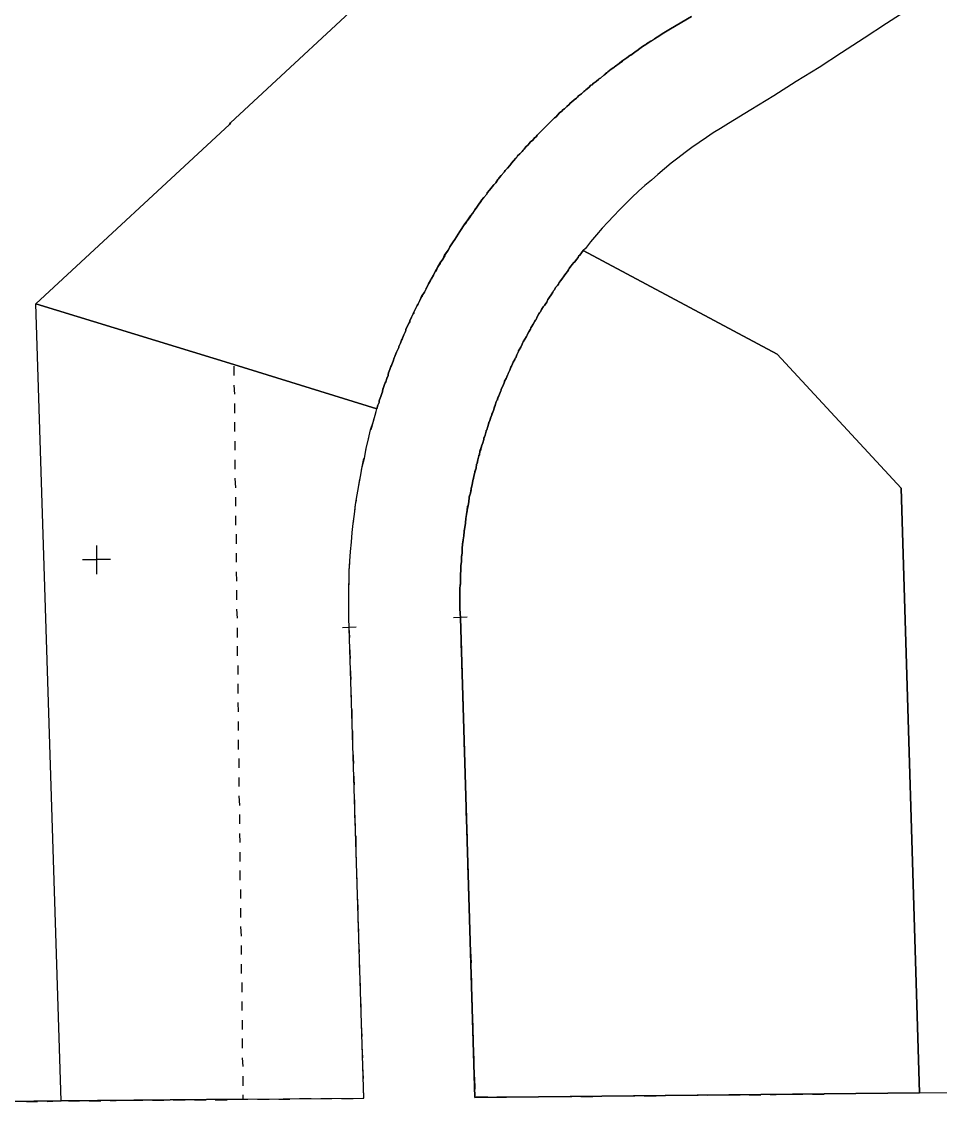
# Model space of a CAD drawing. Extents: x -8 to 2178, y 730 to 2915.
# Drawn here: x 1047.3 to 1440.6, y 1559.3 to 2021.7 of the extents above; entities that cross this region are included whole.
import ezdxf

# ---------------------------------------------------------------- set-up
doc = ezdxf.new("R2010")
doc.units = 0
doc.layers.add('Cadastral_Map', color=7, linetype='CONTINUOUS')

msp = doc.modelspace()

# ---------------------------------------------------------------- linework, layer by layer
at = {"layer": 'Cadastral_Map', "color": 1}
for points in [[(1333.9491, 2023.9309), (1325.0689, 2018.6508), (1321.4688, 2016.4908), (1320.5088, 2015.7708), (1318.1087, 2014.3308), (1317.8687, 2014.0908), (1316.6687, 2013.3708), (1314.7487, 2012.1708), (1314.5087, 2011.9308), (1313.0686, 2010.9708), (1311.3886, 2009.7708), (1311.1486, 2009.5308), (1309.7086, 2008.5708), (1308.0285, 2007.3708), (1307.7885, 2007.3708), (1307.5485, 2007.1308), (1306.3485, 2006.1708), (1304.6684, 2004.9708), (1304.4284, 2004.9708), (1304.1884, 2004.7308), (1302.9884, 2003.7708), (1301.5484, 2002.5708), (1301.0684, 2002.3308), (1300.8284, 2002.0908), (1299.6283, 2001.3707), (1298.1883, 2000.1707), (1297.9483, 1999.9307), (1297.4683, 1999.6907), (1296.5083, 1998.7307), (1295.0682, 1997.5307), (1294.5882, 1997.2907), (1294.3482, 1997.0507), (1293.1482, 1996.0907), (1291.9482, 1995.1307), (1291.4682, 1994.6507), (1290.9881, 1994.4107), (1290.0281, 1993.4507), (1288.8281, 1992.4907), (1288.3481, 1992.0107), (1287.8681, 1991.7707), (1286.9081, 1990.8107), (1285.708, 1989.8507), (1285.228, 1989.3707), (1284.748, 1988.8907), (1283.788, 1988.1707), (1282.588, 1987.2107), (1282.108, 1986.7307), (1281.6279, 1986.2507), (1280.6679, 1985.2907), (1279.7079, 1984.3307), (1278.9879, 1983.8507), (1278.5079, 1983.3707), (1277.5479, 1982.6506), (1276.5878, 1981.6906), (1276.1078, 1980.9706), (1275.3878, 1980.4906), (1274.6678, 1979.7706), (1273.7078, 1978.8106), (1272.9878, 1978.0906), (1272.5077, 1977.6106), (1271.7877, 1976.8906), (1270.8277, 1975.9306), (1270.1077, 1975.2106), (1269.6277, 1974.7306), (1268.6677, 1973.7706), (1267.9476, 1973.0506), (1267.4676, 1972.3306), (1266.7476, 1971.8506), (1266.0276, 1970.8906), (1265.0676, 1970.1706), (1264.5876, 1969.4506), (1264.1076, 1968.9706), (1263.1475, 1968.0106), (1262.4275, 1967.0506), (1261.9475, 1966.5706), (1261.4675, 1966.0906), (1260.5075, 1965.1306), (1259.5475, 1964.1705), (1259.3075, 1963.6905), (1258.8274, 1963.2105), (1257.8674, 1962.0105), (1256.9074, 1961.0505), (1256.6674, 1960.5705), (1256.1874, 1960.0905), (1255.2274, 1958.8905), (1254.2673, 1957.9305), (1254.0273, 1957.4505), (1253.7873, 1957.2105), (1252.5873, 1955.7705), (1251.6273, 1954.8105), (1251.3873, 1954.3305), (1251.1473, 1954.0905), (1250.1873, 1952.6505), (1249.2272, 1951.6905), (1248.9872, 1951.2105), (1248.7472, 1950.9705), (1247.5472, 1949.5305), (1246.5872, 1948.3305), (1246.5872, 1948.0905), (1246.3472, 1947.8505), (1245.1471, 1946.4105), (1244.1871, 1945.2104), (1244.1871, 1944.9704), (1243.9471, 1944.7304), (1242.7471, 1943.0504), (1241.7871, 1941.8504), (1241.7871, 1941.6104), (1241.5471, 1941.6104), (1240.347, 1939.6904), (1239.387, 1938.4904), (1239.387, 1938.2504), (1237.947, 1936.3304), (1237.227, 1935.1304), (1236.987, 1935.1304), (1234.8269, 1931.7704), (1232.6669, 1928.4104), (1231.9469, 1927.4504), (1230.5068, 1925.2903), (1230.5068, 1925.0503), (1229.7868, 1923.8503), (1228.5868, 1921.9303), (1228.3468, 1921.6903), (1228.3468, 1921.4503), (1227.6268, 1920.0103), (1226.4267, 1918.3303), (1226.4267, 1918.0903), (1226.1867, 1918.0903), (1225.4667, 1916.6503), (1224.5067, 1914.9703), (1224.2667, 1914.7303), (1224.2667, 1914.4903), (1223.5467, 1913.0503), (1222.5867, 1911.3703), (1222.3466, 1911.1303), (1222.3466, 1910.8903), (1221.3866, 1909.4503), (1220.6666, 1907.7702), (1220.4266, 1907.5302), (1220.4266, 1907.2902), (1219.7066, 1905.8502), (1218.7466, 1904.4102), (1218.7466, 1903.9302), (1218.5066, 1903.6902), (1217.7865, 1902.2502), (1217.0665, 1900.8102), (1216.8265, 1900.3302), (1216.5865, 1900.0902), (1215.8665, 1898.6502), (1215.1465, 1897.2102), (1215.1465, 1896.7302), (1214.9065, 1896.4902), (1214.1865, 1895.0502), (1213.4665, 1893.6102), (1213.4665, 1893.1302), (1213.2264, 1892.6502), (1212.5064, 1891.4502), (1211.7864, 1889.7701), (1211.7864, 1889.5301), (1211.5464, 1889.0501), (1210.8264, 1887.6101), (1210.3464, 1886.1701), (1210.1064, 1885.6901), (1209.8664, 1885.2101), (1209.3864, 1884.0101), (1208.6663, 1882.5701), (1208.6663, 1882.0901), (1208.4263, 1881.6101), (1207.7063, 1880.1701), (1207.2263, 1878.7301), (1206.9863, 1878.2501), (1206.7463, 1877.7701), (1206.2663, 1876.3301), (1205.7863, 1874.8901), (1205.5463, 1874.4101), (1205.3063, 1873.9301), (1204.8263, 1872.7301), (1204.3463, 1871.29), (1204.1063, 1870.57), (1204.1063, 1870.09), (1203.6262, 1868.89), (1203.1462, 1867.45), (1202.9062, 1866.97), (1202.6662, 1866.25), (1202.1862, 1865.05), (1201.7062, 1863.61), (1201.7062, 1863.13), (1201.4662, 1862.41), (1200.9862, 1861.21), (1200.5062, 1859.77), (1200.2662, 1859.29), (1200.2662, 1858.57), (1199.7862, 1857.37), (1199.3061, 1855.93), (1138.1048, 1874.8901), (1053.383, 1900.8102), (1053.383, 1900.8102), (1053.383, 1900.8102), (1136.1848, 1977.6106), (1136.6648, 1978.3306), (1205.3063, 2042.171)], [(1205.3063, 2042.171), (1136.6648, 1978.3306), (1136.1848, 1977.6106), (1053.383, 1900.8102), (1138.1048, 1874.8901), (1199.3061, 1855.93), (1199.7862, 1857.37), (1200.2662, 1858.57), (1200.2662, 1859.29), (1200.5062, 1859.77), (1200.9862, 1861.21), (1201.4662, 1862.41), (1201.7062, 1863.13), (1201.7062, 1863.61), (1202.1862, 1865.05), (1202.6662, 1866.25), (1202.9062, 1866.97), (1203.1462, 1867.45), (1203.6262, 1868.89), (1204.1063, 1870.09), (1204.1063, 1870.57), (1204.3463, 1871.29), (1204.8263, 1872.7301), (1205.3063, 1873.9301), (1205.5463, 1874.4101), (1205.7863, 1874.8901), (1206.2663, 1876.3301), (1206.7463, 1877.7701), (1206.9863, 1878.2501), (1207.2263, 1878.7301), (1207.7063, 1880.1701), (1208.4263, 1881.6101), (1208.6663, 1882.0901), (1208.6663, 1882.5701), (1209.3864, 1884.0101), (1209.8664, 1885.2101), (1210.1064, 1885.6901), (1210.3464, 1886.1701), (1210.8264, 1887.6101), (1211.5464, 1889.0501), (1211.7864, 1889.5301), (1211.7864, 1889.7701), (1212.5064, 1891.4502), (1213.2264, 1892.6502), (1213.4665, 1893.1302), (1213.4665, 1893.6102), (1214.1865, 1895.0502), (1214.9065, 1896.4902), (1215.1465, 1897.2102), (1215.8665, 1898.6502), (1216.5865, 1900.0902), (1216.8265, 1900.5702), (1217.7865, 1902.2502), (1218.5066, 1903.9302), (1218.7466, 1904.4102), (1219.7066, 1905.8502), (1220.4266, 1907.2902), (1220.6666, 1907.7702), (1221.3866, 1909.4503), (1222.3466, 1911.1303), (1222.5867, 1911.3703), (1223.5467, 1913.0503), (1224.2667, 1914.7303), (1225.4667, 1916.6503), (1226.4267, 1918.3303), (1227.6268, 1920.0103), (1228.3468, 1921.6903), (1229.7868, 1923.8503), (1230.5068, 1925.0503), (1231.9469, 1927.4504), (1232.6669, 1928.4104), (1234.8269, 1931.7704), (1236.987, 1935.1304), (1237.947, 1936.3304), (1239.387, 1938.4904), (1240.347, 1939.6904), (1241.7871, 1941.6104), (1242.7471, 1943.0504), (1243.9471, 1944.9704), (1245.1471, 1946.4105), (1246.3472, 1947.8505), (1246.5872, 1948.3305), (1247.5472, 1949.5305), (1248.7472, 1950.9705), (1248.9872, 1951.4505), (1250.1873, 1952.6505), (1251.1473, 1954.0905), (1251.3873, 1954.3305), (1251.6273, 1954.8105), (1252.5873, 1955.7705), (1253.7873, 1957.2105), (1254.0273, 1957.4505), (1254.2673, 1957.9305), (1255.2274, 1958.8905), (1256.1874, 1960.0905), (1256.6674, 1960.5705), (1256.9074, 1961.0505), (1257.8674, 1962.0105), (1258.8274, 1963.2105), (1259.3075, 1963.6905), (1259.5475, 1964.1705), (1260.5075, 1965.1306), (1261.4675, 1966.0906), (1261.9475, 1966.5706), (1262.4275, 1967.0506), (1263.1475, 1968.0106), (1264.1076, 1968.9706), (1264.5876, 1969.4506), (1265.0676, 1970.1706), (1266.0276, 1970.8906), (1266.7476, 1971.8506), (1267.4676, 1972.3306), (1267.9476, 1973.0506), (1268.6677, 1973.7706), (1269.6277, 1974.7306), (1270.1077, 1975.2106), (1270.8277, 1975.9306), (1271.7877, 1976.8906), (1272.5077, 1977.6106), (1272.9878, 1978.0906), (1273.7078, 1978.8106), (1274.6678, 1979.7706), (1275.3878, 1980.4906), (1276.1078, 1980.9706), (1276.5878, 1981.6906), (1277.5479, 1982.6506), (1278.5079, 1983.3707), (1278.9879, 1983.8507), (1279.7079, 1984.3307), (1280.6679, 1985.2907), (1281.6279, 1986.2507), (1282.108, 1986.7307), (1282.588, 1987.2107), (1283.788, 1988.1707), (1284.748, 1988.8907), (1285.228, 1989.3707), (1285.708, 1989.8507), (1286.9081, 1990.8107), (1287.8681, 1991.7707), (1288.3481, 1992.0107), (1288.8281, 1992.4907), (1290.0281, 1993.4507), (1290.9881, 1994.4107), (1291.4682, 1994.6507), (1291.9482, 1995.1307), (1293.1482, 1996.0907), (1294.3482, 1997.0507), (1294.5882, 1997.2907), (1295.0682, 1997.5307), (1296.5083, 1998.7307), (1297.7083, 1999.6907), (1298.1883, 2000.1707), (1299.6283, 2001.3707), (1301.0684, 2002.3308), (1301.5484, 2002.5708), (1302.9884, 2003.7708), (1304.4284, 2004.7308), (1304.6684, 2004.9708), (1306.3485, 2006.1708), (1307.7885, 2007.3708), (1309.7086, 2008.5708), (1311.1486, 2009.7708), (1313.0686, 2010.9708), (1314.5087, 2011.9308), (1316.6687, 2013.3708), (1318.1087, 2014.3308), (1320.5088, 2015.7708), (1321.4688, 2016.4908), (1325.0689, 2018.6508), (1333.9491, 2023.9309)], [(1235.0669, 1766.4095), (1241.3071, 1560.9684), (1431.6312, 1562.8884), (1423.711, 1821.8498), (1370.6699, 1879.2101), (1287.6281, 1923.6103), (1286.9081, 1922.6503), (1286.188, 1921.6903), (1285.708, 1921.2103), (1285.468, 1920.7303), (1284.748, 1919.7703), (1284.028, 1918.8103), (1283.548, 1918.3303), (1283.068, 1917.8503), (1282.348, 1916.8903), (1281.6279, 1915.9303), (1281.3879, 1915.4503), (1280.9079, 1914.7303), (1280.1879, 1913.7703), (1279.4679, 1912.8103), (1279.2279, 1912.3303), (1278.7479, 1911.8503), (1278.0279, 1910.8903), (1277.3078, 1909.9303), (1277.0678, 1909.2103), (1276.5878, 1908.7303), (1275.8678, 1907.7702), (1275.3878, 1906.8102), (1274.9078, 1906.3302), (1274.6678, 1905.8502), (1273.9478, 1904.6502), (1273.2278, 1903.6902), (1272.9878, 1903.2102), (1272.5077, 1902.7302), (1272.0277, 1901.5302), (1271.3077, 1900.5702), (1271.0677, 1900.0902), (1270.5877, 1899.6102), (1269.8677, 1898.4102), (1269.3877, 1897.4502), (1268.9077, 1896.9702), (1268.6677, 1896.4902), (1267.9476, 1895.2902), (1267.4676, 1894.0902), (1267.2276, 1893.8502), (1266.9876, 1893.3702), (1266.2676, 1892.1702), (1265.5476, 1890.9702), (1265.3076, 1890.4902), (1265.0676, 1890.0101), (1264.3476, 1888.8101), (1263.8676, 1887.8501), (1263.6275, 1887.3701), (1263.3875, 1886.8901), (1262.6675, 1885.6901), (1261.9475, 1884.4901), (1261.7075, 1884.0101), (1261.4675, 1883.5301), (1260.9875, 1882.3301), (1260.2675, 1881.1301), (1260.0275, 1880.6501), (1260.0275, 1880.4101), (1259.3075, 1878.9701), (1258.8274, 1877.7701), (1258.5874, 1877.5301), (1258.3474, 1877.0501), (1257.6274, 1875.8501), (1257.1474, 1874.4101), (1256.9074, 1874.1701), (1256.6674, 1873.6901), (1256.1874, 1872.4901), (1255.4674, 1871.05), (1255.4674, 1870.81), (1255.2274, 1870.33), (1254.7474, 1868.89), (1254.0273, 1867.69), (1254.0273, 1867.45), (1253.7873, 1866.97), (1253.3073, 1865.53), (1252.5873, 1864.33), (1252.5873, 1863.85), (1252.3473, 1863.61), (1251.8673, 1862.17), (1251.1473, 1860.73), (1250.9073, 1860.01), (1250.4273, 1858.81), (1249.9472, 1857.37), (1249.7072, 1856.89), (1249.2272, 1855.21), (1248.7472, 1853.77), (1248.5072, 1853.29), (1248.0272, 1851.8499), (1247.5472, 1850.4099), (1247.3072, 1849.9299), (1246.8272, 1848.2499), (1246.3472, 1846.8099), (1246.1072, 1846.3299), (1245.6272, 1844.6499), (1245.1471, 1843.2099), (1245.1471, 1842.7299), (1244.6671, 1841.2899), (1244.1871, 1839.8499), (1243.9471, 1839.3699), (1243.4671, 1837.6899), (1243.2271, 1836.0099), (1242.9871, 1835.7699), (1242.5071, 1834.0898), (1242.2671, 1832.4098), (1242.0271, 1832.1698), (1241.7871, 1830.4898), (1241.3071, 1828.8098), (1240.8271, 1826.8898), (1240.347, 1825.2098), (1240.107, 1823.2898), (1239.627, 1821.6098), (1239.387, 1819.6898), (1238.907, 1818.0098), (1238.667, 1816.0898), (1238.427, 1814.4097), (1237.947, 1812.4897), (1237.707, 1810.5697), (1237.467, 1808.8897), (1237.227, 1806.9697), (1236.987, 1805.0497), (1236.747, 1803.3697), (1236.507, 1801.4497), (1236.267, 1799.7697), (1236.0269, 1797.8497), (1235.7869, 1795.9296), (1235.7869, 1794.0096), (1235.5469, 1792.3296), (1235.5469, 1790.4096), (1235.3069, 1788.7296), (1235.3069, 1786.5696), (1235.0669, 1784.8896), (1235.0669, 1782.9696), (1235.0669, 1781.2896), (1234.8269, 1779.1296), (1234.8269, 1777.6895), (1234.8269, 1775.5295), (1234.8269, 1773.8495), (1234.8269, 1770.2495), (1235.0669, 1766.4095)]]:
    msp.add_lwpolyline(points, dxfattribs=at)
at = {"layer": 'Cadastral_Map', "color": 7}
for points in [[(1205.3063, 2042.171), (1136.6648, 1978.3306), (1136.1848, 1977.6106), (1053.383, 1900.8102), (1138.1048, 1874.8901), (1199.3061, 1855.93), (1199.7862, 1857.37), (1200.2662, 1858.57), (1200.2662, 1859.29), (1200.5062, 1859.77), (1200.9862, 1861.21), (1201.4662, 1862.41), (1201.7062, 1863.13), (1201.7062, 1863.61), (1202.1862, 1865.05), (1202.6662, 1866.25), (1202.9062, 1866.97), (1203.1462, 1867.45), (1203.6262, 1868.89), (1204.1063, 1870.09), (1204.1063, 1870.57), (1204.3463, 1871.29), (1204.8263, 1872.7301), (1205.3063, 1873.9301), (1205.5463, 1874.4101), (1205.7863, 1874.8901), (1206.2663, 1876.3301), (1206.7463, 1877.7701), (1206.9863, 1878.2501), (1207.2263, 1878.7301), (1207.7063, 1880.1701), (1208.4263, 1881.6101), (1208.6663, 1882.0901), (1208.6663, 1882.5701), (1209.3864, 1884.0101), (1209.8664, 1885.2101), (1210.1064, 1885.6901), (1210.3464, 1886.1701), (1210.8264, 1887.6101), (1211.5464, 1889.0501), (1211.7864, 1889.5301), (1211.7864, 1889.7701), (1212.5064, 1891.4502), (1213.2264, 1892.6502), (1213.4665, 1893.1302), (1213.4665, 1893.6102), (1214.1865, 1895.0502), (1214.9065, 1896.4902), (1215.1465, 1897.2102), (1215.8665, 1898.6502), (1216.5865, 1900.0902), (1216.8265, 1900.5702), (1217.7865, 1902.2502), (1218.5066, 1903.9302), (1218.7466, 1904.4102), (1219.7066, 1905.8502), (1220.4266, 1907.2902), (1220.6666, 1907.7702), (1221.3866, 1909.4503), (1222.3466, 1911.1303), (1222.5867, 1911.3703), (1223.5467, 1913.0503), (1224.2667, 1914.7303), (1225.4667, 1916.6503), (1226.4267, 1918.3303), (1227.6268, 1920.0103), (1228.3468, 1921.6903), (1229.7868, 1923.8503), (1230.5068, 1925.0503), (1231.9469, 1927.4504), (1232.6669, 1928.4104), (1234.8269, 1931.7704), (1236.987, 1935.1304), (1237.947, 1936.3304), (1239.387, 1938.4904), (1240.347, 1939.6904), (1241.7871, 1941.6104), (1242.7471, 1943.0504), (1243.9471, 1944.9704), (1245.1471, 1946.4105), (1246.3472, 1947.8505), (1246.5872, 1948.3305), (1247.5472, 1949.5305), (1248.7472, 1950.9705), (1248.9872, 1951.4505), (1250.1873, 1952.6505), (1251.1473, 1954.0905), (1251.3873, 1954.3305), (1251.6273, 1954.8105), (1252.5873, 1955.7705), (1253.7873, 1957.2105), (1254.0273, 1957.4505), (1254.2673, 1957.9305), (1255.2274, 1958.8905), (1256.1874, 1960.0905), (1256.6674, 1960.5705), (1256.9074, 1961.0505), (1257.8674, 1962.0105), (1258.8274, 1963.2105), (1259.3075, 1963.6905), (1259.5475, 1964.1705), (1260.5075, 1965.1306), (1261.4675, 1966.0906), (1261.9475, 1966.5706), (1262.4275, 1967.0506), (1263.1475, 1968.0106), (1264.1076, 1968.9706), (1264.5876, 1969.4506), (1265.0676, 1970.1706), (1266.0276, 1970.8906), (1266.7476, 1971.8506), (1267.4676, 1972.3306), (1267.9476, 1973.0506), (1268.6677, 1973.7706), (1269.6277, 1974.7306), (1270.1077, 1975.2106), (1270.8277, 1975.9306), (1271.7877, 1976.8906), (1272.5077, 1977.6106), (1272.9878, 1978.0906), (1273.7078, 1978.8106), (1274.6678, 1979.7706), (1275.3878, 1980.4906), (1276.1078, 1980.9706), (1276.5878, 1981.6906), (1277.5479, 1982.6506), (1278.5079, 1983.3707), (1278.9879, 1983.8507), (1279.7079, 1984.3307), (1280.6679, 1985.2907), (1281.6279, 1986.2507), (1282.108, 1986.7307), (1282.588, 1987.2107), (1283.788, 1988.1707), (1284.748, 1988.8907), (1285.228, 1989.3707), (1285.708, 1989.8507), (1286.9081, 1990.8107), (1287.8681, 1991.7707), (1288.3481, 1992.0107), (1288.8281, 1992.4907), (1290.0281, 1993.4507), (1290.9881, 1994.4107), (1291.4682, 1994.6507), (1291.9482, 1995.1307), (1293.1482, 1996.0907), (1294.3482, 1997.0507), (1294.5882, 1997.2907), (1295.0682, 1997.5307), (1296.5083, 1998.7307), (1297.7083, 1999.6907), (1298.1883, 2000.1707), (1299.6283, 2001.3707), (1301.0684, 2002.3308), (1301.5484, 2002.5708), (1302.9884, 2003.7708), (1304.4284, 2004.7308), (1304.6684, 2004.9708), (1306.3485, 2006.1708), (1307.7885, 2007.3708), (1309.7086, 2008.5708), (1311.1486, 2009.7708), (1313.0686, 2010.9708), (1314.5087, 2011.9308), (1316.6687, 2013.3708), (1318.1087, 2014.3308), (1320.5088, 2015.7708), (1321.4688, 2016.4908), (1325.0689, 2018.6508), (1333.9491, 2023.9309)], [(1427.0711, 2027.0509), (1417.4709, 2020.8109), (1407.8707, 2014.5708), (1398.2705, 2008.3308), (1388.6703, 2002.0908), (1378.8301, 1996.0907), (1369.2298, 1989.8507), (1359.3896, 1983.8507), (1349.7894, 1978.0906), (1346.4294, 1975.9306), (1343.3093, 1974.0106), (1340.4292, 1972.0906), (1337.3092, 1969.9306), (1334.1891, 1967.7706), (1331.309, 1965.6106), (1328.189, 1963.2105), (1325.3089, 1961.0505), (1322.4288, 1958.6505), (1319.5488, 1956.2505), (1316.9087, 1953.8505), (1314.0286, 1951.4505), (1311.3886, 1949.0505), (1308.5085, 1946.4105), (1305.8685, 1943.7704), (1303.2284, 1941.1304), (1300.8284, 1938.4904), (1298.1883, 1935.8504), (1295.7882, 1933.2104), (1293.3882, 1930.3304), (1290.7481, 1927.4504), (1288.5881, 1924.5703), (1287.6281, 1923.6103), (1286.9081, 1922.6503), (1286.188, 1921.6903), (1285.708, 1921.2103), (1285.468, 1920.7303), (1284.748, 1919.7703), (1284.028, 1918.8103), (1283.548, 1918.3303), (1283.068, 1917.8503), (1282.348, 1916.8903), (1281.6279, 1915.9303), (1281.3879, 1915.4503), (1280.9079, 1914.7303), (1280.1879, 1913.7703), (1279.4679, 1912.8103), (1279.2279, 1912.3303), (1278.7479, 1911.8503), (1278.0279, 1910.8903), (1277.3078, 1909.9303), (1277.0678, 1909.2103), (1276.5878, 1908.7303), (1275.8678, 1907.7702), (1275.3878, 1906.8102), (1274.9078, 1906.3302), (1274.6678, 1905.8502), (1273.9478, 1904.6502), (1273.2278, 1903.6902), (1272.9878, 1903.2102), (1272.5077, 1902.7302), (1272.0277, 1901.5302), (1271.3077, 1900.5702), (1271.0677, 1900.0902), (1270.5877, 1899.6102), (1269.8677, 1898.4102), (1269.3877, 1897.4502), (1268.9077, 1896.9702), (1268.6677, 1896.4902), (1267.9476, 1895.2902), (1267.4676, 1894.0902), (1267.2276, 1893.8502), (1266.9876, 1893.3702), (1266.2676, 1892.1702), (1265.5476, 1890.9702), (1265.3076, 1890.4902), (1265.0676, 1890.0101), (1264.3476, 1888.8101), (1263.8676, 1887.8501), (1263.6275, 1887.3701), (1263.3875, 1886.8901), (1262.6675, 1885.6901), (1261.9475, 1884.4901), (1261.7075, 1884.0101), (1261.4675, 1883.5301), (1260.9875, 1882.3301), (1260.2675, 1881.1301), (1260.0275, 1880.6501), (1260.0275, 1880.4101), (1259.3075, 1878.9701), (1258.8274, 1877.7701), (1258.5874, 1877.5301), (1258.3474, 1877.0501), (1257.6274, 1875.8501), (1257.1474, 1874.4101), (1256.9074, 1874.1701), (1256.6674, 1873.6901), (1256.1874, 1872.4901), (1255.4674, 1871.05), (1255.4674, 1870.81), (1255.2274, 1870.33), (1254.7474, 1868.89), (1254.0273, 1867.69), (1254.0273, 1867.45), (1253.7873, 1866.97), (1253.3073, 1865.53), (1252.5873, 1864.33), (1252.5873, 1863.85), (1252.3473, 1863.61), (1251.8673, 1862.17), (1251.3873, 1860.97), (1251.1473, 1860.49), (1250.9073, 1860.01), (1250.4273, 1858.81), (1249.9472, 1857.37), (1249.9472, 1857.13), (1249.7072, 1856.65), (1249.2272, 1855.21), (1248.7472, 1854.01), (1248.5072, 1853.53), (1248.5072, 1853.29), (1248.0272, 1851.8499), (1247.5472, 1850.4099), (1247.3072, 1850.1699), (1247.3072, 1849.6899), (1246.8272, 1848.2499), (1246.3472, 1846.8099), (1246.1072, 1846.5699), (1246.1072, 1846.3299), (1245.6272, 1844.6499), (1245.1471, 1843.4499), (1245.1471, 1842.9699), (1245.1471, 1842.7299), (1244.6671, 1841.2899), (1244.1871, 1839.8499), (1244.1871, 1839.6099), (1243.9471, 1839.1299), (1243.4671, 1837.6899), (1243.2271, 1836.2499), (1242.9871, 1836.0099), (1242.9871, 1835.7699), (1242.5071, 1834.0898), (1242.2671, 1832.6498), (1242.2671, 1832.4098), (1242.0271, 1832.1698), (1241.7871, 1830.4898), (1241.3071, 1829.0498), (1241.3071, 1828.8098), (1241.3071, 1828.5698), (1240.8271, 1826.8898), (1240.587, 1825.4498), (1240.347, 1825.2098), (1240.347, 1824.9698), (1240.107, 1823.2898), (1239.627, 1821.8498), (1239.627, 1821.6098), (1239.627, 1821.3698), (1239.387, 1819.6898), (1238.907, 1818.2498), (1238.907, 1818.0098), (1238.907, 1817.7698), (1238.667, 1816.0898), (1238.427, 1814.4097), (1238.187, 1814.1697), (1237.947, 1812.4897), (1237.707, 1810.8097), (1237.707, 1810.5697), (1237.467, 1808.8897), (1237.227, 1807.2097), (1237.227, 1806.9697), (1236.987, 1805.0497), (1236.747, 1803.6097), (1236.747, 1803.3697), (1236.747, 1803.1297), (1236.507, 1801.4497), (1236.267, 1799.7697), (1236.267, 1799.5297), (1236.0269, 1797.8497), (1235.7869, 1796.1696), (1235.7869, 1795.9296), (1235.7869, 1794.0096), (1235.5469, 1792.5696), (1235.5469, 1792.3296), (1235.5469, 1790.4096), (1235.3069, 1788.7296), (1235.3069, 1788.4896), (1235.3069, 1786.5696), (1235.0669, 1785.1296), (1235.0669, 1784.8896), (1235.0669, 1782.9696), (1235.0669, 1781.2896), (1234.8269, 1779.1296), (1234.8269, 1777.6895), (1234.8269, 1777.4495), (1234.8269, 1775.5295), (1234.8269, 1773.8495), (1234.8269, 1770.2495), (1235.0669, 1766.4095), (1241.3071, 1560.9684), (1431.6312, 1562.8884), (1700.4371, 1565.2884)], [(1431.6312, 1562.8884), (1241.3071, 1560.9684), (1235.0669, 1766.4095), (1234.8269, 1770.2495), (1234.8269, 1773.8495), (1234.8269, 1775.5295), (1234.8269, 1777.6895), (1234.8269, 1779.1296), (1235.0669, 1781.2896), (1235.0669, 1782.9696), (1235.0669, 1784.8896), (1235.3069, 1786.5696), (1235.3069, 1788.7296), (1235.5469, 1790.4096), (1235.5469, 1792.3296), (1235.7869, 1794.0096), (1235.7869, 1795.9296), (1236.0269, 1797.8497), (1236.267, 1799.7697), (1236.507, 1801.4497), (1236.747, 1803.3697), (1236.987, 1805.0497), (1237.227, 1806.9697), (1237.467, 1808.8897), (1237.707, 1810.5697), (1237.947, 1812.4897), (1238.427, 1814.1697), (1238.667, 1816.0898), (1238.907, 1818.0098), (1239.387, 1819.6898), (1239.627, 1821.6098), (1240.107, 1823.2898), (1240.347, 1825.2098), (1240.8271, 1826.8898), (1241.3071, 1828.8098), (1241.7871, 1830.4898), (1242.0271, 1832.1698), (1242.2671, 1832.4098), (1242.5071, 1834.0898), (1242.9871, 1835.7699), (1243.2271, 1836.0099), (1243.4671, 1837.6899), (1243.9471, 1839.3699), (1244.1871, 1839.8499), (1244.6671, 1841.2899), (1245.1471, 1842.7299), (1245.1471, 1843.2099), (1245.6272, 1844.6499), (1246.1072, 1846.3299), (1246.3472, 1846.8099), (1246.8272, 1848.2499), (1247.3072, 1849.9299), (1247.5472, 1850.4099), (1248.0272, 1851.8499), (1248.5072, 1853.29), (1248.7472, 1853.77), (1249.2272, 1855.21), (1249.7072, 1856.89), (1249.9472, 1857.37), (1250.4273, 1858.81), (1250.9073, 1860.01), (1251.1473, 1860.73), (1251.8673, 1862.17), (1252.3473, 1863.61), (1252.5873, 1863.85), (1252.5873, 1864.33), (1253.3073, 1865.53), (1253.7873, 1866.97), (1254.0273, 1867.45), (1254.0273, 1867.69), (1254.7474, 1868.89), (1255.2274, 1870.33), (1255.4674, 1870.81), (1255.4674, 1871.05), (1256.1874, 1872.4901), (1256.6674, 1873.6901), (1256.9074, 1874.1701), (1257.1474, 1874.4101), (1257.6274, 1875.8501), (1258.3474, 1877.0501), (1258.5874, 1877.5301), (1258.8274, 1877.7701), (1259.3075, 1878.9701), (1260.0275, 1880.4101), (1260.0275, 1880.6501), (1260.2675, 1881.1301), (1260.9875, 1882.3301), (1261.4675, 1883.5301), (1261.7075, 1884.0101), (1261.9475, 1884.4901), (1262.6675, 1885.6901), (1263.3875, 1886.8901), (1263.6275, 1887.3701), (1263.8676, 1887.8501), (1264.3476, 1888.8101), (1265.0676, 1890.0101), (1265.3076, 1890.4902), (1265.5476, 1890.9702), (1266.2676, 1892.1702), (1266.9876, 1893.3702), (1267.2276, 1893.8502), (1267.4676, 1894.0902), (1267.9476, 1895.2902), (1268.6677, 1896.4902), (1268.9077, 1896.9702), (1269.3877, 1897.4502), (1269.8677, 1898.4102), (1270.5877, 1899.6102), (1271.0677, 1900.0902), (1271.3077, 1900.5702), (1272.0277, 1901.5302), (1272.5077, 1902.7302), (1272.9878, 1903.2102), (1273.2278, 1903.6902), (1273.9478, 1904.6502), (1274.6678, 1905.8502), (1274.9078, 1906.3302), (1275.3878, 1906.8102), (1275.8678, 1907.7702), (1276.5878, 1908.7303), (1277.0678, 1909.2103), (1277.3078, 1909.9303), (1278.0279, 1910.8903), (1278.7479, 1911.8503), (1279.2279, 1912.3303), (1279.4679, 1912.8103), (1280.1879, 1913.7703), (1280.9079, 1914.7303), (1281.3879, 1915.4503), (1281.6279, 1915.9303), (1282.348, 1916.8903), (1283.068, 1917.8503), (1283.548, 1918.3303), (1284.028, 1918.8103), (1284.748, 1919.7703), (1285.468, 1920.7303), (1285.708, 1921.2103), (1286.188, 1921.6903), (1286.9081, 1922.6503), (1287.6281, 1923.6103)], [(1431.6312, 1562.8884), (1423.711, 1821.8498), (1370.6699, 1879.2101), (1287.6281, 1923.6103)], [(1228.5868, 1921.6903), (1227.6268, 1920.0103), (1226.4267, 1918.3303), (1226.4267, 1918.0903), (1225.4667, 1916.6503), (1224.5067, 1914.7303), (1224.2667, 1914.4903), (1223.5467, 1913.0503), (1222.5867, 1911.3703), (1222.3466, 1911.1303), (1221.3866, 1909.4503), (1220.6666, 1907.7702), (1220.4266, 1907.2902), (1219.7066, 1905.8502), (1218.7466, 1904.4102), (1218.5066, 1903.9302), (1217.7865, 1902.2502), (1216.8265, 1900.5702), (1216.5865, 1900.0902), (1215.8665, 1898.6502), (1215.1465, 1897.2102), (1214.9065, 1896.4902), (1214.1865, 1895.0502), (1213.4665, 1893.6102), (1213.4665, 1893.1302), (1213.2264, 1892.6502), (1212.5064, 1891.4502), (1211.7864, 1889.7701), (1211.7864, 1889.5301), (1211.5464, 1889.0501), (1210.8264, 1887.6101), (1210.3464, 1886.1701), (1210.1064, 1885.6901), (1209.8664, 1885.2101), (1209.3864, 1884.0101), (1208.6663, 1882.5701), (1208.6663, 1882.0901), (1208.4263, 1881.6101), (1207.7063, 1880.1701), (1207.2263, 1878.7301), (1206.9863, 1878.2501), (1206.7463, 1877.7701), (1206.2663, 1876.3301), (1205.7863, 1874.8901), (1205.5463, 1874.4101), (1205.3063, 1873.9301), (1204.8263, 1872.7301), (1204.3463, 1871.29), (1204.1063, 1870.57), (1204.1063, 1870.09), (1203.6262, 1868.89), (1203.1462, 1867.45), (1202.9062, 1866.97), (1202.6662, 1866.25), (1202.1862, 1865.05), (1201.7062, 1863.61), (1201.7062, 1863.13), (1201.4662, 1862.41), (1200.9862, 1861.21), (1200.5062, 1859.77), (1200.2662, 1859.29), (1200.2662, 1858.57), (1199.7862, 1857.37), (1199.3061, 1855.93)], [(1064.1832, 1559.5284), (1053.383, 1900.8102)], [(1138.1048, 1874.8901), (1199.3061, 1855.93)], [(1138.1048, 1874.1701), (1138.1048, 1870.09)], [(1138.1048, 1866.01), (1138.3448, 1862.17)], [(1138.3448, 1858.09), (1138.3448, 1854.01)], [(1141.9449, 1560.2484), (1193.786, 1560.7284), (1187.5459, 1762.0895), (1187.3059, 1766.1695), (1187.3059, 1770.2495), (1187.3059, 1774.3295), (1187.3059, 1778.4096), (1187.5459, 1782.4896), (1187.5459, 1786.5696), (1187.7859, 1790.6496), (1188.0259, 1794.7296), (1188.5059, 1798.8097), (1188.7459, 1802.8897), (1189.2259, 1806.7297), (1189.7059, 1810.8097), (1190.1859, 1814.8897), (1190.906, 1818.9698), (1191.626, 1823.0498), (1192.346, 1826.8898), (1193.066, 1830.9698), (1194.026, 1834.8099), (1194.746, 1838.8899), (1195.7061, 1842.9699), (1196.6661, 1846.8099), (1197.8661, 1850.6499), (1199.0661, 1854.73), (1199.3061, 1855.93)], [(1138.3448, 1850.1699), (1138.3448, 1846.0899)], [(1138.5848, 1842.0099), (1138.5848, 1838.1699)], [(1138.5848, 1834.0898), (1138.5848, 1830.0098)], [(1138.5848, 1826.1698), (1138.8248, 1822.0898)], [(1138.8248, 1818.0098), (1138.8248, 1814.1697)], [(1138.8248, 1810.0897), (1138.8248, 1806.0097)], [(1139.0648, 1802.1697), (1139.0648, 1798.0897)], [(1079.3035, 1797.3697), (1079.3035, 1785.1296)], [(1073.3034, 1791.3696), (1079.3035, 1791.3696)], [(1085.3037, 1791.3696), (1079.3035, 1791.3696)], [(1139.0648, 1794.0096), (1139.0648, 1790.1696)], [(1139.0648, 1786.0896), (1139.3048, 1782.0096)], [(1139.3048, 1778.1695), (1139.3048, 1774.0895)], [(1139.3048, 1770.0095), (1139.5448, 1766.1695)], [(1237.947, 1766.6495), (1232.1869, 1766.4095)], [(1139.5448, 1762.0895), (1139.5448, 1758.0094)], [(1190.426, 1762.3295), (1184.6658, 1762.0895)], [(1139.5448, 1754.1694), (1139.5448, 1750.0894)], [(1139.7848, 1746.0094), (1139.7848, 1742.1693)], [(1139.7848, 1738.0893), (1139.7848, 1734.0093)], [(1139.7848, 1730.1693), (1140.0249, 1726.0893)], [(1140.0249, 1722.0092), (1140.0249, 1718.1692)], [(1140.0249, 1714.0892), (1140.0249, 1710.0092)], [(1140.2649, 1706.1692), (1140.2649, 1702.0891)], [(1140.2649, 1698.0091), (1140.2649, 1694.1691)], [(1140.2649, 1690.0891), (1140.5049, 1686.0091)], [(1140.5049, 1682.169), (1140.5049, 1678.089)], [(1140.5049, 1674.009), (1140.7449, 1670.169)], [(1140.7449, 1666.0889), (1140.7449, 1662.0089)], [(1140.7449, 1658.1689), (1140.7449, 1654.0889)], [(1140.9849, 1650.0089), (1140.9849, 1646.1688)], [(1140.9849, 1642.0888), (1140.9849, 1638.0088)], [(1140.9849, 1634.1688), (1141.2249, 1630.0888)], [(1141.2249, 1626.0087), (1141.2249, 1622.1687)], [(1141.2249, 1618.0887), (1141.2249, 1614.0087)], [(1141.4649, 1610.1686), (1141.4649, 1606.0886)], [(1141.4649, 1602.0086), (1141.4649, 1598.1686)], [(1141.7049, 1594.0886), (1141.7049, 1590.0085)], [(1141.7049, 1586.1685), (1141.7049, 1582.0885)], [(1141.7049, 1578.0085), (1141.9449, 1574.1684)], [(1141.9449, 1570.0884), (1141.9449, 1566.0084)], [(1064.1832, 1559.5284), (1040.6627, 1559.2884)], [(1141.9449, 1560.2484), (1064.1832, 1559.5284)], [(1141.9449, 1562.1684), (1141.9449, 1560.2484)]]:
    msp.add_lwpolyline(points, dxfattribs=at)
at = {"layer": 'Cadastral_Map', "color": 2}
for points in [[(1040.6627, 1559.2884), (1064.1832, 1559.5284), (1141.9449, 1560.2484), (1193.786, 1560.7284), (1187.5459, 1762.0895), (1187.3059, 1766.1695), (1187.3059, 1770.2495), (1187.3059, 1774.3295), (1187.3059, 1778.4096), (1187.5459, 1782.4896), (1187.5459, 1786.5696), (1187.7859, 1790.6496), (1188.0259, 1794.7296), (1188.5059, 1798.8097), (1188.7459, 1802.8897), (1189.2259, 1806.7297), (1189.7059, 1810.8097), (1190.1859, 1814.8897), (1190.906, 1818.9698), (1191.626, 1823.0498), (1192.346, 1826.8898), (1193.066, 1830.9698), (1194.026, 1834.8099), (1194.746, 1838.8899), (1195.7061, 1842.9699), (1196.6661, 1846.8099), (1197.8661, 1850.6499), (1199.0661, 1854.73), (1199.3061, 1855.93), (1199.7862, 1857.37), (1200.2662, 1858.57), (1200.2662, 1859.29), (1200.5062, 1859.77), (1200.9862, 1861.21), (1201.4662, 1862.41), (1201.7062, 1863.13), (1201.7062, 1863.61), (1202.1862, 1865.05), (1202.6662, 1866.25), (1202.9062, 1866.97), (1203.1462, 1867.45), (1203.6262, 1868.89), (1204.1063, 1870.09), (1204.1063, 1870.57), (1204.3463, 1871.29), (1204.8263, 1872.7301), (1205.3063, 1873.9301), (1205.5463, 1874.4101), (1205.7863, 1874.8901), (1206.2663, 1876.3301), (1206.7463, 1877.7701), (1206.9863, 1878.2501), (1207.2263, 1878.7301), (1207.7063, 1880.1701), (1208.4263, 1881.6101), (1208.6663, 1882.0901), (1208.6663, 1882.5701), (1209.3864, 1884.0101), (1209.8664, 1885.2101), (1210.1064, 1885.6901), (1210.3464, 1886.1701), (1210.8264, 1887.6101), (1211.5464, 1889.0501), (1211.7864, 1889.5301), (1211.7864, 1889.7701), (1212.5064, 1891.4502), (1213.2264, 1892.6502), (1213.4665, 1893.1302), (1213.4665, 1893.6102), (1214.1865, 1895.0502), (1214.9065, 1896.4902), (1215.1465, 1896.7302), (1215.1465, 1897.2102), (1215.8665, 1898.6502), (1216.5865, 1900.0902), (1216.8265, 1900.3302), (1217.0665, 1900.8102), (1217.7865, 1902.2502), (1218.5066, 1903.6902), (1218.7466, 1903.9302), (1218.7466, 1904.4102), (1219.7066, 1905.8502), (1220.4266, 1907.2902), (1220.4266, 1907.5302), (1220.6666, 1907.7702), (1221.3866, 1909.4503), (1222.3466, 1910.8903), (1222.3466, 1911.1303), (1222.5867, 1911.3703), (1223.5467, 1913.0503), (1224.2667, 1914.4903), (1224.2667, 1914.7303), (1224.5067, 1914.9703), (1225.4667, 1916.6503), (1226.1867, 1918.0903), (1226.4267, 1918.0903), (1226.4267, 1918.3303), (1227.6268, 1920.0103), (1228.3468, 1921.4503), (1228.3468, 1921.6903), (1228.5868, 1921.9303), (1229.7868, 1923.8503), (1230.5068, 1925.0503), (1230.5068, 1925.2903), (1231.9469, 1927.4504), (1232.6669, 1928.4104), (1234.8269, 1931.7704), (1236.987, 1935.1304), (1237.227, 1935.1304), (1237.947, 1936.3304), (1239.387, 1938.2504), (1239.387, 1938.4904), (1240.347, 1939.6904), (1241.5471, 1941.6104), (1241.7871, 1941.6104), (1241.7871, 1941.8504), (1242.7471, 1943.0504), (1243.9471, 1944.7304), (1244.1871, 1944.9704), (1244.1871, 1945.2104), (1245.1471, 1946.4105), (1246.3472, 1947.8505), (1246.5872, 1948.0905), (1246.5872, 1948.3305), (1247.5472, 1949.5305), (1248.7472, 1950.9705), (1248.9872, 1951.2105), (1249.2272, 1951.6905), (1250.1873, 1952.6505), (1251.1473, 1954.0905), (1251.3873, 1954.3305), (1251.6273, 1954.8105), (1252.5873, 1955.7705), (1253.7873, 1957.2105), (1254.0273, 1957.4505), (1254.2673, 1957.9305), (1255.2274, 1958.8905), (1256.1874, 1960.0905), (1256.6674, 1960.5705), (1256.9074, 1961.0505), (1257.8674, 1962.0105), (1258.8274, 1963.2105), (1259.3075, 1963.6905), (1259.5475, 1964.1705), (1260.5075, 1965.1306), (1261.4675, 1966.0906), (1261.9475, 1966.5706), (1262.4275, 1967.0506), (1263.1475, 1968.0106), (1264.1076, 1968.9706), (1264.5876, 1969.4506), (1265.0676, 1970.1706), (1266.0276, 1970.8906), (1266.7476, 1971.8506), (1267.4676, 1972.3306), (1267.9476, 1973.0506), (1268.6677, 1973.7706), (1269.6277, 1974.7306), (1270.1077, 1975.2106), (1270.8277, 1975.9306), (1271.7877, 1976.8906), (1272.5077, 1977.6106), (1272.9878, 1978.0906), (1273.7078, 1978.8106), (1274.6678, 1979.7706), (1275.3878, 1980.4906), (1276.1078, 1980.9706), (1276.5878, 1981.6906), (1277.5479, 1982.6506), (1278.5079, 1983.3707), (1278.9879, 1983.8507), (1279.7079, 1984.3307), (1280.6679, 1985.2907), (1281.6279, 1986.2507), (1282.108, 1986.7307), (1282.588, 1987.2107), (1283.788, 1988.1707), (1284.748, 1988.8907), (1285.228, 1989.3707), (1285.708, 1989.8507), (1286.9081, 1990.8107), (1287.8681, 1991.7707), (1288.3481, 1992.0107), (1288.8281, 1992.4907), (1290.0281, 1993.4507), (1290.9881, 1994.4107), (1291.4682, 1994.6507), (1291.9482, 1995.1307), (1293.1482, 1996.0907), (1294.3482, 1997.0507), (1294.5882, 1997.2907), (1295.0682, 1997.5307), (1296.5083, 1998.7307), (1297.4683, 1999.6907), (1297.9483, 1999.9307), (1298.1883, 2000.1707), (1299.6283, 2001.3707), (1300.8284, 2002.0908), (1301.0684, 2002.3308), (1301.5484, 2002.5708), (1302.9884, 2003.7708), (1304.1884, 2004.7308), (1304.4284, 2004.9708), (1304.6684, 2004.9708), (1306.3485, 2006.1708), (1307.5485, 2007.1308), (1307.7885, 2007.3708), (1308.0285, 2007.3708), (1309.7086, 2008.5708), (1311.1486, 2009.5308), (1311.3886, 2009.7708), (1313.0686, 2010.9708), (1314.5087, 2011.9308), (1314.7487, 2012.1708), (1316.6687, 2013.3708), (1317.8687, 2014.0908), (1318.1087, 2014.3308), (1320.5088, 2015.7708), (1321.4688, 2016.4908), (1325.0689, 2018.6508), (1333.9491, 2023.9309)], [(1205.0663, 1872.9701), (1205.3063, 1873.9301), (1205.5463, 1874.4101), (1205.7863, 1874.8901), (1206.2663, 1876.3301), (1206.7463, 1877.5301)], [(1201.9462, 1864.33), (1202.1862, 1865.05), (1202.6662, 1866.25), (1202.9062, 1866.97), (1203.1462, 1867.45), (1203.6262, 1868.89), (1203.6262, 1869.13)], [(1256.1874, 1872.4901), (1255.4674, 1871.05), (1255.4674, 1870.81), (1255.2274, 1870.33), (1254.7474, 1868.89), (1254.2673, 1867.93)], [(1252.5873, 1864.33), (1252.5873, 1863.85), (1252.3473, 1863.61), (1251.8673, 1862.17), (1251.3873, 1860.97), (1251.1473, 1860.49), (1250.9073, 1860.01), (1250.9073, 1859.53)], [(1199.3061, 1855.69), (1199.3061, 1855.93), (1199.7862, 1857.37), (1200.2662, 1858.57), (1200.2662, 1859.29), (1200.5062, 1859.77), (1200.7462, 1860.49)], [(1249.4672, 1855.93), (1249.2272, 1855.21), (1248.7472, 1854.01), (1248.5072, 1853.53), (1248.5072, 1853.29), (1248.0272, 1851.8499), (1247.7872, 1851.1299)], [(1196.9061, 1847.0499), (1197.8661, 1850.6499), (1198.1061, 1851.8499)], [(1246.3472, 1847.2899), (1246.3472, 1846.8099), (1246.1072, 1846.5699), (1246.1072, 1846.3299), (1245.6272, 1844.6499), (1245.1471, 1843.4499), (1245.1471, 1842.9699), (1245.1471, 1842.7299), (1244.9071, 1842.4899)], [(1194.746, 1838.4099), (1194.746, 1838.8899), (1195.7061, 1842.9699), (1195.9461, 1843.2099)], [(1243.9471, 1838.6499), (1243.4671, 1837.6899), (1243.2271, 1836.2499), (1242.9871, 1836.0099), (1242.9871, 1835.7699), (1242.5071, 1834.0898), (1242.5071, 1833.8498)], [(1192.826, 1829.5298), (1193.066, 1830.9698), (1193.786, 1834.5699)], [(1241.5471, 1830.0098), (1241.3071, 1829.0498), (1241.3071, 1828.8098), (1241.3071, 1828.5698), (1240.8271, 1826.8898), (1240.587, 1825.4498), (1240.347, 1825.2098), (1240.347, 1825.2098)], [(1191.146, 1820.6498), (1191.626, 1823.0498), (1192.106, 1825.6898)], [(1239.627, 1821.1298), (1239.387, 1819.6898), (1238.907, 1818.2498), (1238.907, 1818.0098), (1238.907, 1817.7698), (1238.667, 1816.3298)], [(1189.9459, 1811.7697), (1190.1859, 1814.8897), (1190.666, 1816.8098)], [(1237.947, 1812.2497), (1237.707, 1810.8097), (1237.707, 1810.5697), (1237.467, 1808.8897), (1237.227, 1807.4497)], [(1188.7459, 1802.8897), (1189.2259, 1806.7297), (1189.4659, 1807.9297)], [(1236.747, 1803.3697), (1236.747, 1803.1297), (1236.507, 1801.4497), (1236.267, 1799.7697), (1236.267, 1799.5297), (1236.0269, 1798.5697)], [(1188.0259, 1794.0096), (1188.0259, 1794.7296), (1188.5059, 1798.8097), (1188.5059, 1799.0497)], [(1235.7869, 1794.4896), (1235.7869, 1794.0096), (1235.5469, 1792.5696), (1235.5469, 1792.3296), (1235.5469, 1790.4096), (1235.3069, 1789.4496)], [(1187.5459, 1784.8896), (1187.5459, 1786.5696), (1187.7859, 1789.9296)], [(1235.0669, 1785.6096), (1235.0669, 1785.1296), (1235.0669, 1784.8896), (1235.0669, 1782.9696), (1235.0669, 1781.2896), (1235.0669, 1780.5696)], [(1187.3059, 1776.0095), (1187.3059, 1778.4096), (1187.3059, 1781.0496)], [(1234.8269, 1776.4895), (1234.8269, 1775.5295), (1234.8269, 1773.8495), (1234.8269, 1771.4495)], [(1187.3059, 1766.8895), (1187.3059, 1770.2495), (1187.3059, 1771.9295)], [(1234.8269, 1767.6095), (1235.0669, 1766.4095), (1235.0669, 1762.5695)], [(1187.7859, 1758.0094), (1187.5459, 1762.0895), (1187.5459, 1763.0495)], [(1235.3069, 1758.4894), (1235.3069, 1753.4494)], [(1188.0259, 1748.8894), (1187.7859, 1753.9294)], [(1235.5469, 1749.6094), (1235.5469, 1744.5694)], [(1188.2659, 1740.0093), (1188.0259, 1745.0494)], [(1235.7869, 1740.4893), (1236.0269, 1735.4493)], [(1188.5059, 1730.8893), (1188.2659, 1735.9293)], [(1236.0269, 1731.6093), (1236.267, 1726.5693)], [(1188.7459, 1722.0092), (1188.7459, 1727.0493)], [(1236.267, 1722.4893), (1236.507, 1717.4492)], [(1188.9859, 1712.8892), (1188.9859, 1717.9292)], [(1236.507, 1713.6092), (1236.747, 1708.5692)], [(1189.4659, 1704.0092), (1189.2259, 1709.0492)], [(1236.987, 1704.4892), (1236.987, 1699.6891)], [(1189.7059, 1694.8891), (1189.4659, 1699.9291)], [(1237.227, 1695.6091), (1237.227, 1690.5691)], [(1189.9459, 1686.0091), (1189.7059, 1691.0491)], [(1237.467, 1686.4891), (1237.467, 1681.689)], [(1190.1859, 1677.129), (1189.9459, 1681.929)], [(1237.707, 1677.609), (1237.947, 1672.569)], [(1190.426, 1668.009), (1190.426, 1673.049)], [(1237.947, 1668.489), (1238.187, 1663.6889)], [(1190.666, 1659.1289), (1190.666, 1663.9289)], [(1238.187, 1659.6089), (1238.427, 1654.5689)], [(1190.906, 1650.0089), (1190.906, 1655.0489)], [(1238.427, 1650.4889), (1238.667, 1645.6888)], [(1191.386, 1641.1288), (1191.146, 1645.9288)], [(1238.907, 1641.6088), (1238.907, 1636.5688)], [(1191.626, 1632.0088), (1191.386, 1637.0488)], [(1239.147, 1632.4888), (1239.147, 1627.6887)], [(1191.866, 1623.1287), (1191.626, 1627.9287)], [(1239.387, 1623.6087), (1239.627, 1618.5687)], [(1192.106, 1614.0087), (1191.866, 1619.0487)], [(1239.627, 1614.7287), (1239.867, 1609.6886)], [(1192.346, 1605.1286), (1192.346, 1609.9286)], [(1239.867, 1605.6086), (1240.107, 1600.5686)], [(1192.586, 1596.0086), (1192.586, 1601.0486)], [(1240.107, 1596.7286), (1240.347, 1591.6885)], [(1193.066, 1587.1285), (1192.826, 1592.1686)], [(1240.587, 1587.6085), (1240.587, 1582.5685)], [(1193.306, 1578.0085), (1193.066, 1583.0485)], [(1240.8271, 1578.7285), (1240.8271, 1573.6884)], [(1193.546, 1569.1284), (1193.306, 1574.1684)], [(1241.0671, 1569.6084), (1241.3071, 1564.5684)], [(1193.306, 1560.7284), (1193.786, 1560.7284), (1193.546, 1565.0484)], [(1049.3029, 1559.2884), (1054.103, 1559.2884)], [(1058.1831, 1559.2884), (1063.2232, 1559.5284)], [(1067.3033, 1559.5284), (1072.1034, 1559.5284)], [(1076.1835, 1559.5284), (1081.2236, 1559.5284)], [(1085.3037, 1559.5284), (1090.1038, 1559.7684)], [(1094.1838, 1559.7684), (1099.224, 1559.7684)], [(1103.3041, 1559.7684), (1108.1041, 1559.7684)], [(1112.1842, 1560.0084), (1117.2244, 1560.0084)], [(1121.3044, 1560.0084), (1126.1046, 1560.0084)], [(1130.1846, 1560.0084), (1135.2247, 1560.0084)], [(1139.3048, 1560.2484), (1141.9449, 1560.2484), (1144.1049, 1560.2484)], [(1148.185, 1560.2484), (1153.2251, 1560.2484)], [(1157.3052, 1560.2484), (1162.1053, 1560.2484)], [(1166.1854, 1560.4884), (1171.2255, 1560.4884)], [(1175.3056, 1560.4884), (1180.1057, 1560.4884)], [(1184.1858, 1560.4884), (1189.2259, 1560.4884)], [(1241.7871, 1561.2084), (1246.8272, 1561.2084)], [(1250.6673, 1561.2084), (1255.7074, 1561.2084)], [(1259.7875, 1561.2084), (1264.8276, 1561.2084)], [(1268.6677, 1561.4484), (1273.7078, 1561.4484)], [(1277.7879, 1561.4484), (1282.828, 1561.4484)], [(1286.668, 1561.4484), (1291.7082, 1561.4484)], [(1295.7882, 1561.6884), (1300.8284, 1561.6884)], [(1304.6684, 1561.6884), (1309.7086, 1561.6884)], [(1313.7886, 1561.6884), (1318.8288, 1561.6884)], [(1322.6688, 1561.9284), (1327.7089, 1561.9284)], [(1331.789, 1561.9284), (1336.8291, 1561.9284)], [(1340.6692, 1561.9284), (1345.7093, 1562.1684)], [(1349.7894, 1562.1684), (1354.8295, 1562.1684)], [(1358.6696, 1562.1684), (1363.7097, 1562.1684)], [(1367.7898, 1562.1684), (1372.8299, 1562.4084)], [(1376.67, 1562.4084), (1381.7101, 1562.4084)], [(1385.7902, 1562.4084), (1390.8303, 1562.4084)]]:
    msp.add_lwpolyline(points, dxfattribs=at)
at = {"layer": 'Cadastral_Map', "color": 1}
msp.add_lwpolyline([(1431.6312, 1562.8884), (1241.3071, 1560.9684), (1235.0669, 1766.4095), (1234.8269, 1770.2495), (1234.8269, 1773.8495), (1234.8269, 1775.5295), (1234.8269, 1777.4495), (1234.8269, 1777.6895), (1234.8269, 1779.1296), (1235.0669, 1781.2896), (1235.0669, 1782.9696), (1235.0669, 1784.8896), (1235.0669, 1785.1296), (1235.3069, 1786.5696), (1235.3069, 1788.4896), (1235.3069, 1788.7296), (1235.5469, 1790.4096), (1235.5469, 1792.3296), (1235.5469, 1792.5696), (1235.7869, 1794.0096), (1235.7869, 1795.9296), (1235.7869, 1796.1696), (1236.0269, 1797.8497), (1236.267, 1799.5297), (1236.267, 1799.7697), (1236.507, 1801.4497), (1236.747, 1803.1297), (1236.747, 1803.3697), (1236.747, 1803.6097), (1236.987, 1805.0497), (1237.227, 1806.9697), (1237.227, 1807.2097), (1237.467, 1808.8897), (1237.707, 1810.5697), (1237.707, 1810.8097), (1237.947, 1812.4897), (1238.187, 1814.1697), (1238.427, 1814.4097), (1238.667, 1816.0898), (1238.907, 1817.7698), (1238.907, 1818.0098), (1238.907, 1818.2498), (1239.387, 1819.6898), (1239.627, 1821.3698), (1239.627, 1821.6098), (1239.627, 1821.8498), (1240.107, 1823.2898), (1240.347, 1824.9698), (1240.347, 1825.2098), (1240.587, 1825.4498), (1240.8271, 1826.8898), (1241.3071, 1828.5698), (1241.3071, 1828.8098), (1241.3071, 1829.0498), (1241.7871, 1830.4898), (1242.0271, 1832.1698), (1242.2671, 1832.4098), (1242.2671, 1832.6498), (1242.5071, 1834.0898), (1242.9871, 1835.7699), (1242.9871, 1836.0099), (1243.2271, 1836.2499), (1243.4671, 1837.6899), (1243.9471, 1839.1299), (1244.1871, 1839.6099), (1244.1871, 1839.8499), (1244.6671, 1841.2899), (1245.1471, 1842.7299), (1245.1471, 1842.9699), (1245.1471, 1843.4499), (1245.6272, 1844.6499), (1246.1072, 1846.3299), (1246.1072, 1846.5699), (1246.3472, 1846.8099), (1246.8272, 1848.2499), (1247.3072, 1849.6899), (1247.3072, 1850.1699), (1247.5472, 1850.4099), (1248.0272, 1851.8499), (1248.5072, 1853.29), (1248.5072, 1853.53), (1248.7472, 1854.01), (1249.2272, 1855.21), (1249.7072, 1856.65), (1249.9472, 1857.13), (1249.9472, 1857.37), (1250.4273, 1858.81), (1250.9073, 1860.01), (1251.1473, 1860.49), (1251.3873, 1860.97), (1251.8673, 1862.17), (1252.3473, 1863.61), (1252.5873, 1863.85), (1252.5873, 1864.33), (1253.3073, 1865.53), (1253.7873, 1866.97), (1254.0273, 1867.45), (1254.0273, 1867.69), (1254.7474, 1868.89), (1255.2274, 1870.33), (1255.4674, 1870.81), (1255.4674, 1871.05), (1256.1874, 1872.4901), (1256.6674, 1873.6901), (1256.9074, 1874.1701), (1257.1474, 1874.4101), (1257.6274, 1875.8501), (1258.3474, 1877.0501), (1258.5874, 1877.5301), (1258.8274, 1877.7701), (1259.3075, 1878.9701), (1260.0275, 1880.4101), (1260.0275, 1880.6501), (1260.2675, 1881.1301), (1260.9875, 1882.3301), (1261.4675, 1883.5301), (1261.7075, 1884.0101), (1261.9475, 1884.4901), (1262.6675, 1885.6901), (1263.3875, 1886.8901), (1263.6275, 1887.3701), (1263.8676, 1887.8501), (1264.3476, 1888.8101), (1265.0676, 1890.0101), (1265.3076, 1890.4902), (1265.5476, 1890.9702), (1266.2676, 1892.1702), (1266.9876, 1893.3702), (1267.2276, 1893.8502), (1267.4676, 1894.0902), (1267.9476, 1895.2902), (1268.6677, 1896.4902), (1268.9077, 1896.9702), (1269.3877, 1897.4502), (1269.8677, 1898.4102), (1270.5877, 1899.6102), (1271.0677, 1900.0902), (1271.3077, 1900.5702), (1272.0277, 1901.5302), (1272.5077, 1902.7302), (1272.9878, 1903.2102), (1273.2278, 1903.6902), (1273.9478, 1904.6502), (1274.6678, 1905.8502), (1274.9078, 1906.3302), (1275.3878, 1906.8102), (1275.8678, 1907.7702), (1276.5878, 1908.7303), (1277.0678, 1909.2103), (1277.3078, 1909.9303), (1278.0279, 1910.8903), (1278.7479, 1911.8503), (1279.2279, 1912.3303), (1279.4679, 1912.8103), (1280.1879, 1913.7703), (1280.9079, 1914.7303), (1281.3879, 1915.4503), (1281.6279, 1915.9303), (1282.348, 1916.8903), (1283.068, 1917.8503), (1283.548, 1918.3303), (1284.028, 1918.8103), (1284.748, 1919.7703), (1285.468, 1920.7303), (1285.708, 1921.2103), (1286.188, 1921.6903), (1286.9081, 1922.6503), (1287.6281, 1923.6103), (1370.6699, 1879.2101), (1423.711, 1821.8498), (1431.6312, 1562.8884), (1431.6312, 1562.8884)], close=True, dxfattribs=at)
at = {"layer": 'Cadastral_Map', "color": 7}
msp.add_lwpolyline([(1235.0669, 1766.4095), (1241.3071, 1560.9684), (1431.6312, 1562.8884), (1423.711, 1821.8498), (1370.6699, 1879.2101), (1287.6281, 1923.6103), (1286.9081, 1922.6503), (1286.188, 1921.6903), (1285.708, 1921.2103), (1285.468, 1920.7303), (1284.748, 1919.7703), (1284.028, 1918.8103), (1283.548, 1918.3303), (1283.068, 1917.8503), (1282.348, 1916.8903), (1281.6279, 1915.9303), (1281.3879, 1915.4503), (1280.9079, 1914.7303), (1280.1879, 1913.7703), (1279.4679, 1912.8103), (1279.2279, 1912.3303), (1278.7479, 1911.8503), (1278.0279, 1910.8903), (1277.3078, 1909.9303), (1277.0678, 1909.2103), (1276.5878, 1908.7303), (1275.8678, 1907.7702), (1275.3878, 1906.8102), (1274.9078, 1906.3302), (1274.6678, 1905.8502), (1273.9478, 1904.6502), (1273.2278, 1903.6902), (1272.9878, 1903.2102), (1272.5077, 1902.7302), (1272.0277, 1901.5302), (1271.3077, 1900.5702), (1271.0677, 1900.0902), (1270.5877, 1899.6102), (1269.8677, 1898.4102), (1269.3877, 1897.4502), (1268.9077, 1896.9702), (1268.6677, 1896.4902), (1267.9476, 1895.2902), (1267.4676, 1894.0902), (1267.2276, 1893.8502), (1266.9876, 1893.3702), (1266.2676, 1892.1702), (1265.5476, 1890.9702), (1265.3076, 1890.4902), (1265.0676, 1890.0101), (1264.3476, 1888.8101), (1263.8676, 1887.8501), (1263.6275, 1887.3701), (1263.3875, 1886.8901), (1262.6675, 1885.6901), (1261.9475, 1884.4901), (1261.7075, 1884.0101), (1261.4675, 1883.5301), (1260.9875, 1882.3301), (1260.2675, 1881.1301), (1260.0275, 1880.6501), (1260.0275, 1880.4101), (1259.3075, 1878.9701), (1258.8274, 1877.7701), (1258.5874, 1877.5301), (1258.3474, 1877.0501), (1257.6274, 1875.8501), (1257.1474, 1874.4101), (1256.9074, 1874.1701), (1256.6674, 1873.6901), (1256.1874, 1872.4901), (1255.4674, 1871.05), (1255.4674, 1870.81), (1255.2274, 1870.33), (1254.7474, 1868.89), (1254.0273, 1867.69), (1254.0273, 1867.45), (1253.7873, 1866.97), (1253.3073, 1865.53), (1252.5873, 1864.33), (1252.5873, 1863.85), (1252.3473, 1863.61), (1251.8673, 1862.17), (1251.1473, 1860.73), (1250.9073, 1860.01), (1250.4273, 1858.81), (1249.9472, 1857.37), (1249.7072, 1856.89), (1249.2272, 1855.21), (1248.7472, 1853.77), (1248.5072, 1853.29), (1248.0272, 1851.8499), (1247.5472, 1850.4099), (1247.3072, 1849.9299), (1246.8272, 1848.2499), (1246.3472, 1846.8099), (1246.1072, 1846.3299), (1245.6272, 1844.6499), (1245.1471, 1843.2099), (1245.1471, 1842.7299), (1244.6671, 1841.2899), (1244.1871, 1839.8499), (1243.9471, 1839.3699), (1243.4671, 1837.6899), (1243.2271, 1836.0099), (1242.9871, 1835.7699), (1242.5071, 1834.0898), (1242.2671, 1832.4098), (1242.0271, 1832.1698), (1241.7871, 1830.4898), (1241.3071, 1828.8098), (1240.8271, 1826.8898), (1240.347, 1825.2098), (1240.107, 1823.2898), (1239.627, 1821.6098), (1239.387, 1819.6898), (1238.907, 1818.0098), (1238.667, 1816.0898), (1238.427, 1814.4097), (1237.947, 1812.4897), (1237.707, 1810.5697), (1237.467, 1808.8897), (1237.227, 1806.9697), (1236.987, 1805.0497), (1236.747, 1803.3697), (1236.507, 1801.4497), (1236.267, 1799.7697), (1236.0269, 1797.8497), (1235.7869, 1795.9296), (1235.7869, 1794.0096), (1235.5469, 1792.3296), (1235.5469, 1790.4096), (1235.3069, 1788.7296), (1235.3069, 1786.5696), (1235.0669, 1784.8896), (1235.0669, 1782.9696), (1235.0669, 1781.2896), (1234.8269, 1779.1296), (1234.8269, 1777.6895), (1234.8269, 1775.5295), (1234.8269, 1773.8495), (1234.8269, 1770.2495), (1235.0669, 1766.4095), (1235.0669, 1766.4095)], close=True, dxfattribs=at)

doc.saveas('drawing.dxf')
